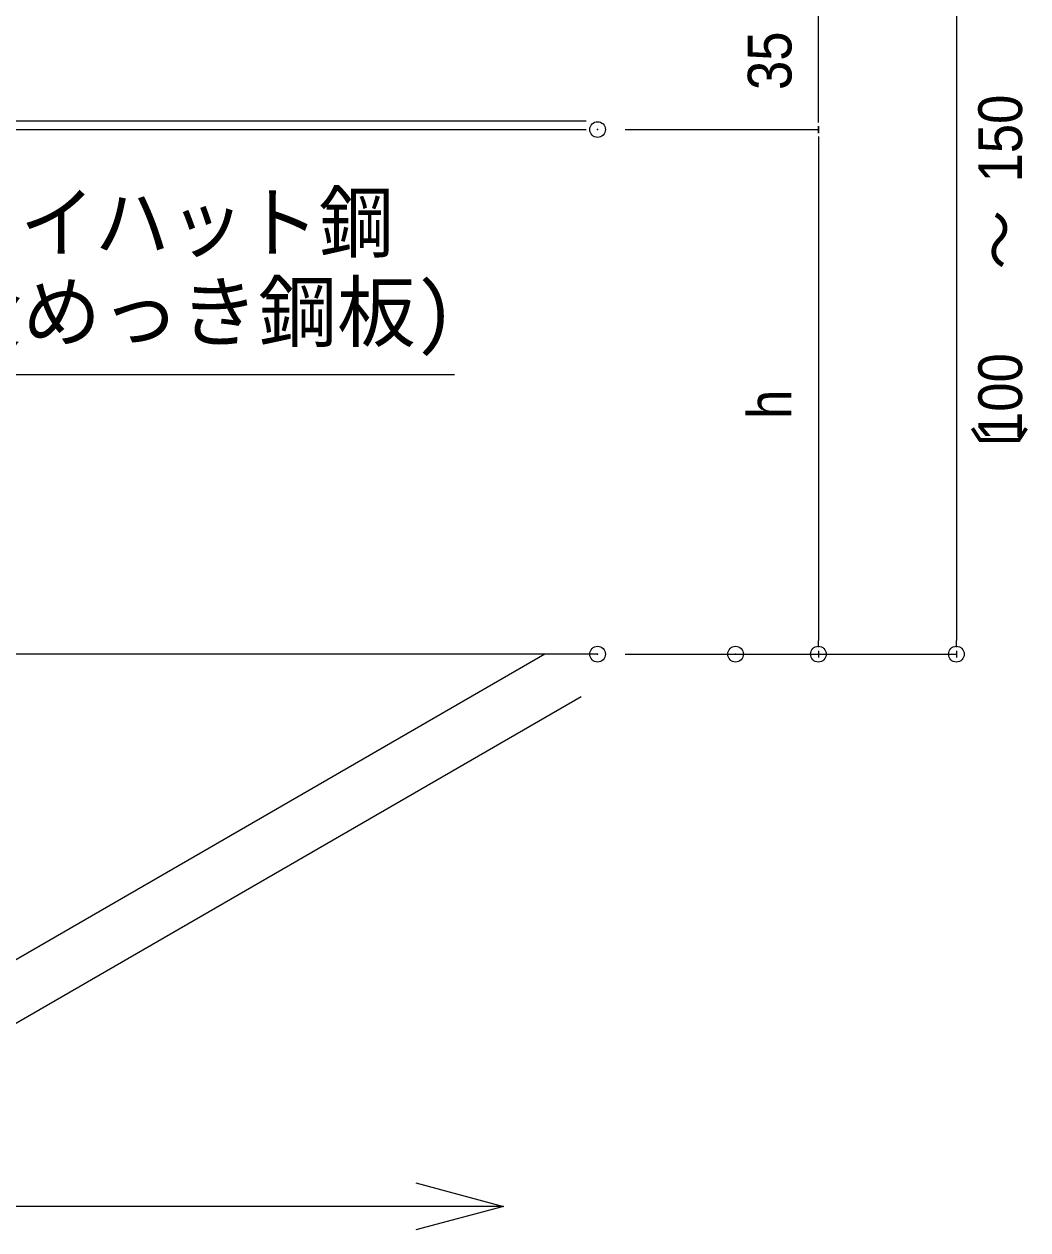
# Model space of a CAD drawing. Units: millimetres, scale not verified. Extents: x -12715 to 12220, y -3398 to 4210.
# Drawn here: x -1009.9 to -828.1, y 2566.2 to 2784.6 of the extents above; entities that cross this region are included whole.
import ezdxf
from ezdxf.enums import TextEntityAlignment as Align

# ---------------------------------------------------------------- set-up
doc = ezdxf.new("R2010")
doc.units = ezdxf.units.MM
doc.header["$LTSCALE"] = 5.7
doc.header["$PDMODE"] = 32
doc.header["$PDSIZE"] = 2.85
for name, color, linetype, lineweight in [('0-2_文字', 4, 'Continuous', 9), ('0-3_寸法', 7, 'Continuous', 9), ('0-4_一般', 4, 'Continuous', 9), ('0-5_根太', 4, 'Continuous', 9), ('0-7_0', 7, 'Continuous', 9)]:
    doc.layers.add(name, color=color, linetype=linetype, lineweight=lineweight)
doc.layers.add('0-8_DEFPOINTS', color=7, linetype='Continuous')
doc.styles.add('Osaka', font='')
doc.styles.add('ＭＳ ゴシック', font='')
doc.styles.get('Osaka').set_extended_font_data('Osaka')
doc.styles.get('ＭＳ ゴシック').set_extended_font_data('MS Gothic')

# ---------------------------------------------------------------- blocks, each defined once
blk = doc.blocks.new('グループ-285-1')
at = {"layer": '0-5_根太'}
for p, q in [((-57807.9, -4781.4), (-47027.9, -4781.4)), ((-57807.9, -6181.4), (-57807.9, -4781.4)), ((-57807.9, -5001.4), (-47027.9, -5001.4)), ((-57807.9, -6117.4), (-47027.9, -6117.4)), ((-57807.9, -6181.4), (-47027.9, -6181.4))]:
    blk.add_line(p, q, dxfattribs=at)
blk = doc.blocks.new('シンボル-23')
at = {"layer": '0-2_文字', "style": 'ＭＳ ゴシック', "width": 0.95}
blk.add_text('根太:アイハット鋼', height=417.9, dxfattribs=at).set_placement((-1232, 430.3), align=Align.BOTTOM_LEFT)
at = {"layer": '0-2_文字', "style": 'ＭＳ ゴシック'}
blk.add_text('(高耐食めっき鋼板)', height=417.9, dxfattribs=at).set_placement((-1314.7, -217.8), align=Align.BOTTOM_LEFT)
blk = doc.blocks.new('_DOT')
at = {"layer": '0-7_0'}
for p, q in [((-20, 0), (-40, 0)), ((-10, 0), (10, 0))]:
    blk.add_line(p, q, dxfattribs=at)

msp = doc.modelspace()

# ---------------------------------------------------------------- linework, layer by layer
at = {"layer": '0-2_文字'}
msp.add_line((-1092.671, 2721.128), (-931.988, 2721.128), dxfattribs=at)
at = {"layer": '0-3_寸法'}
for p, q in [((-841.048, 2822.96), (-841.048, 2672.968)), ((-866.048, 2767.968), (-866.048, 2797.96)), ((-901.048, 2765.464), (-866.048, 2765.464)), ((-901.048, 2765.464), (-866.048, 2765.464)), ((-866.048, 2762.96), (-866.048, 2672.968)), ((-901.048, 2670.464), (-866.048, 2670.464)), ((-876.048, 2670.464), (-841.048, 2670.464))]:
    msp.add_line(p, q, dxfattribs=at)
at = {"layer": '0-3_寸法', "color": 4}
msp.add_line((-923.111, 2570.464), (-1423.111, 2570.464), dxfattribs=at)
msp.add_lwpolyline([(-938.986, 2574.718), (-923.111, 2570.464), (-938.986, 2566.21)], dxfattribs=at)
at = {"layer": '0-4_一般', "color": 3}
msp.add_line((-906.048, 2670.464), (-1438.111, 2670.464), dxfattribs=at)
at = {"layer": '0-4_一般'}
for p, q in [((-915.611, 2670.464), (-1075.825, 2577.964)), ((-909.017, 2662.724), (-1055.825, 2577.964))]:
    msp.add_line(p, q, dxfattribs=at)
at = {"layer": '0-8_DEFPOINTS'}
for p in [(-906.048, 2765.464), (-906.048, 2670.464), (-881.048, 2670.464), (-866.048, 2670.464), (-841.048, 2670.464)]:
    msp.add_point(p, dxfattribs=at)

# ---------------------------------------------------------------- block references
at = {"layer": '0-2_文字', "xscale": 0.025, "yscale": 0.025}
msp.add_blockref('シンボル-23', (-1027.238, 2729.535), dxfattribs=at)
at = {"layer": '0-3_寸法', "xscale": 0.06259308, "yscale": 0.06259308}
for p, rotation in [((-866.048, 2765.464), 270), ((-866.048, 2765.464), 90), ((-866.048, 2670.464), 270), ((-841.048, 2670.464), 270)]:
    msp.add_blockref('_DOT', p, dxfattribs=dict(at, rotation=rotation))
at = {"layer": '0-5_根太', "xscale": 0.025, "yscale": 0.025}
msp.add_blockref('グループ-285-1', (267.586, 2920), dxfattribs=at)

# ---------------------------------------------------------------- texts
at = {"layer": '0-3_寸法', "style": 'Osaka', "width": 0.9}
for s, p in [('35', (-868.548, 2772.622)), ('150', (-826.775, 2755.888)), ('100', (-826.775, 2709.068)), ('h', (-868.548, 2713.052))]:
    msp.add_text(s, height=7.918, rotation=90, dxfattribs=at).set_placement(p, align=Align.BOTTOM_LEFT)
at = {"layer": '0-3_寸法', "style": 'Osaka'}
for s, p in [('～', (-826.775, 2740.094)), ('〔', (-826.775, 2701.171))]:
    msp.add_text(s, height=7.918, rotation=90, dxfattribs=at).set_placement(p, align=Align.BOTTOM_LEFT)

doc.saveas('drawing.dxf')
